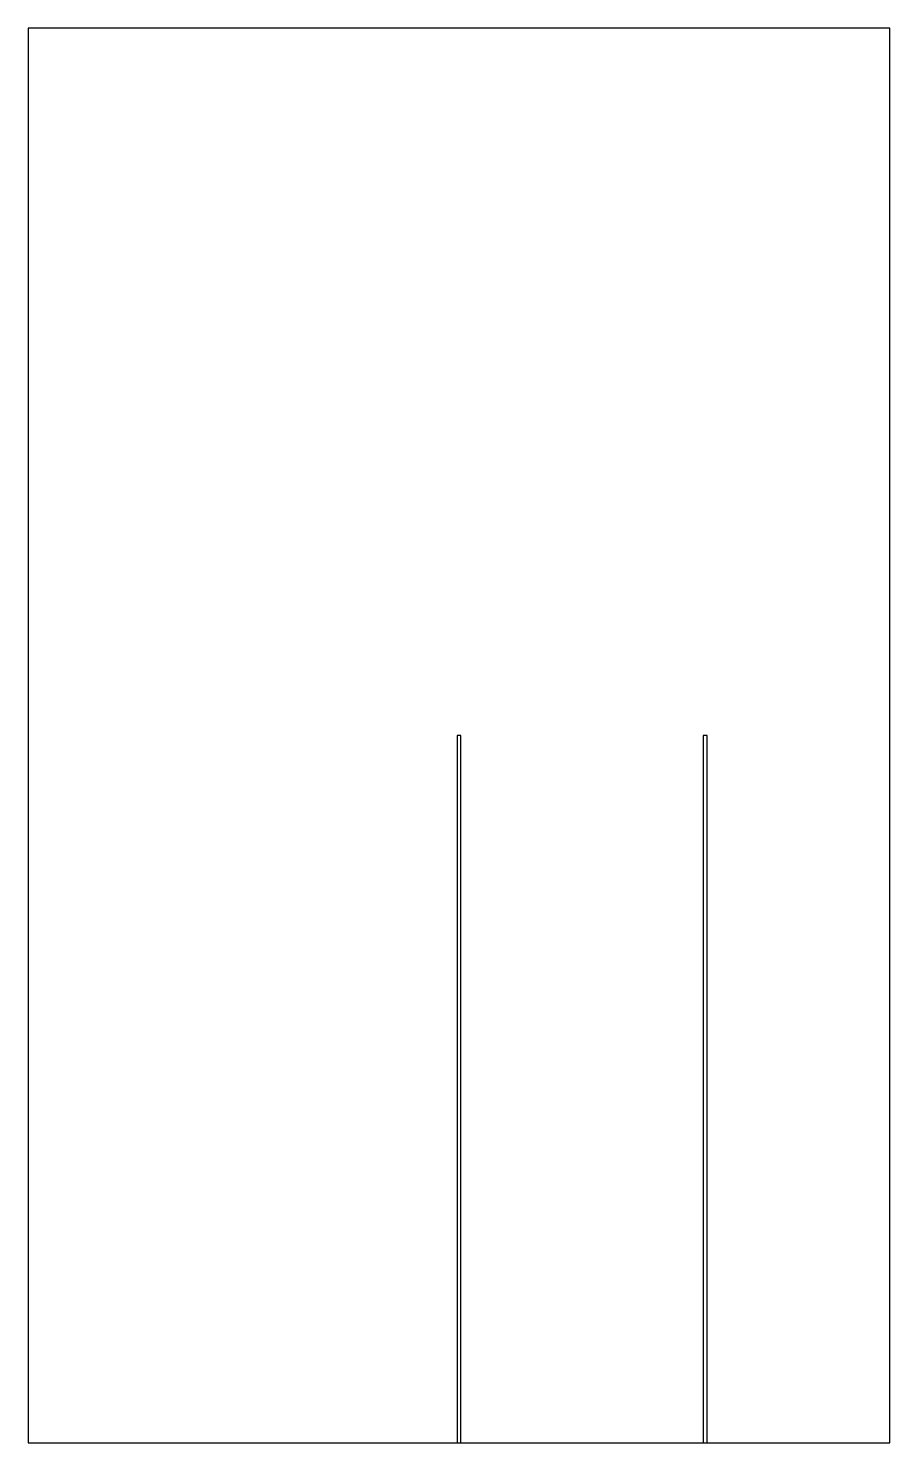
# Model space of a CAD drawing. Header units: millimetres. Extents: x 0 to 700, y 0 to 1150.
import ezdxf

# ---------------------------------------------------------------- set-up
doc = ezdxf.new("R2010")
doc.units = ezdxf.units.MM
doc.layers.add('OUTLINE', color=5, linetype='Continuous')
doc.layers.add('SLOT', color=1, linetype='Continuous')

msp = doc.modelspace()

# ---------------------------------------------------------------- linework, layer by layer
at = {"layer": 'OUTLINE'}
msp.add_lwpolyline([(0, 0), (700, 0), (700, 1150), (0, 1150), (0, 0)], close=True, dxfattribs=at)
at = {"layer": 'SLOT'}
for points in [[(348.45, 0), (351.55, 0), (351.55, 575), (348.45, 575), (348.45, 0)], [(548.45, 0), (551.55, 0), (551.55, 575), (548.45, 575), (548.45, 0)]]:
    msp.add_lwpolyline(points, close=True, dxfattribs=at)

doc.saveas('drawing.dxf')
